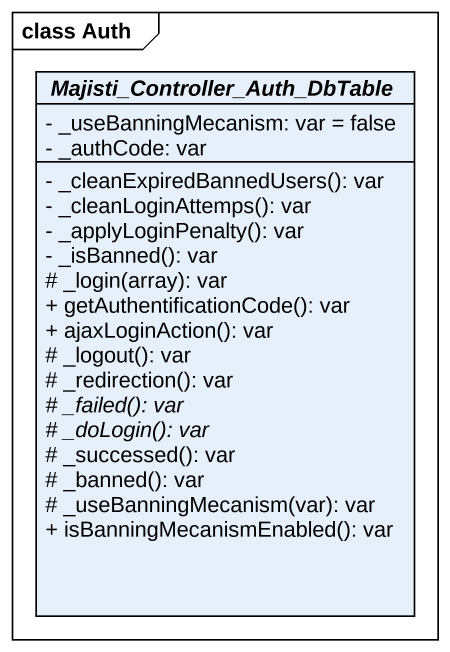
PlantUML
@startuml
mainframe class Auth
hide circle
hide empty members
skinparam classAttributeIconSize 0
abstract class "Majisti_Controller_Auth_DbTable" as Majisti_Controller_Auth {
  - _useBanningMecanism: var = false
  - _authCode: var
  - _cleanExpiredBannedUsers(): var
  - _cleanLoginAttemps(): var
  - _applyLoginPenalty(): var
  - _isBanned(): var
  # _login(array): var
  + getAuthentificationCode(): var
  + ajaxLoginAction(): var
  # _logout(): var
  # _redirection(): var
  {abstract} # _failed(): var
  {abstract} # _doLogin(): var
  # _successed(): var
  # _banned(): var
  # _useBanningMecanism(var): var
  + isBanningMecanismEnabled(): var
}
@enduml
